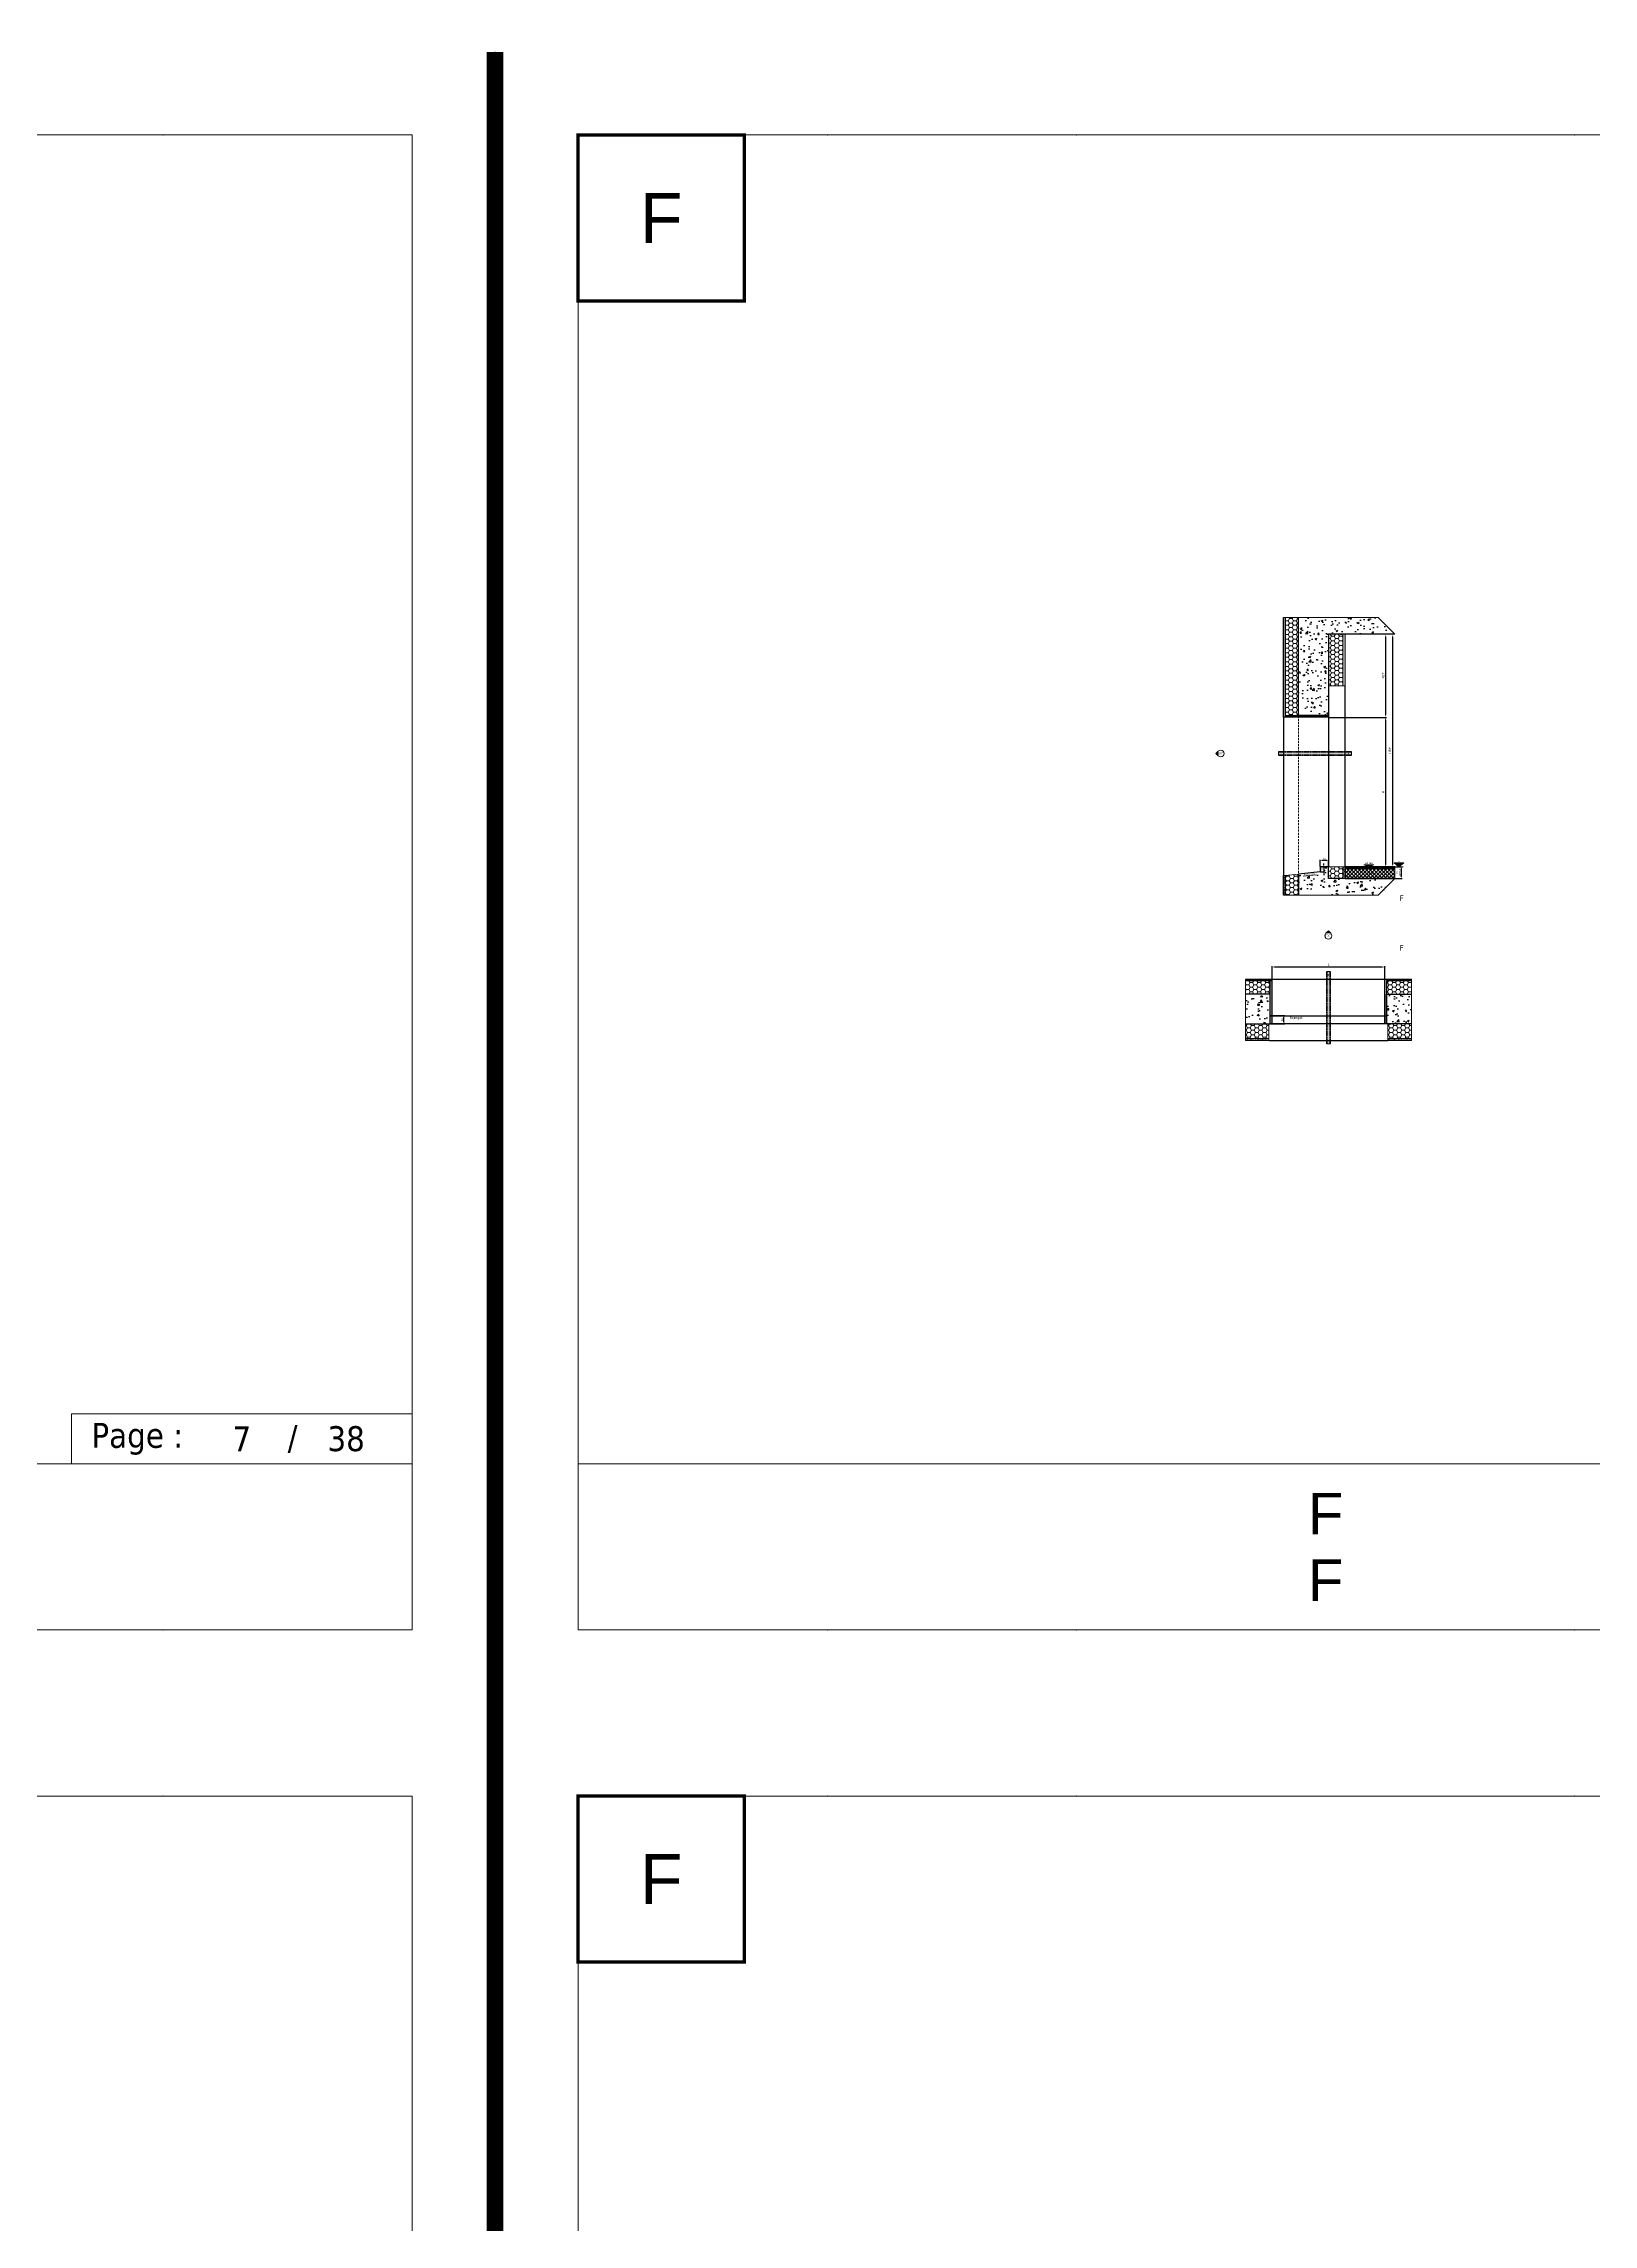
# Model space of a CAD drawing. Header units: millimetres. Extents: x -20000 to 230000, y -17405 to 25402.
# Drawn here: x 47281 to 56613, y -3079 to 10050 of the extents above; entities that cross this region are included whole.
import ezdxf
from ezdxf.enums import TextEntityAlignment as Align

# ---------------------------------------------------------------- set-up
doc = ezdxf.new("R2010")
doc.units = ezdxf.units.MM
doc.header["$PDMODE"] = 35
doc.header["$PDSIZE"] = 0.5
doc.linetypes.add('AXES', pattern=[50.8, 31.75, -6.35, 6.35, -6.35])
doc.linetypes.add('CACHE', pattern=[9.525, 6.35, -3.175])
doc.layers.get('0').update_dxf_attribs({"lineweight": 13})
doc.layers.get('Defpoints').update_dxf_attribs({"true_color": 0xc2a584})
for name, color, linetype, lineweight in [('0 - 1 (validé)', 3, 'Continuous', 13), ('1 - Axe', 1, 'AXES', 0), ('1 - BETON', 251, 'Continuous', 25), ('1 - Béton', 251, 'Continuous', 25), ('1 - Cartouche', 7, 'Continuous', 13), ('1 - Cotation', 32, 'Continuous', 13), ('1 - INTERROMPU', 253, 'CACHE', 13), ('1 - Isolant', 132, 'Continuous', 13), ('1 - Platre', 252, 'Continuous', 13), ('1 - Texte', 7, 'Continuous', 13), ('Texte', 7, 'Continuous', 13)]:
    doc.layers.add(name, color=color, linetype=linetype, lineweight=lineweight)
for name, color, linetype, lineweight, plot in [('0 - Invisible', 43, 'Continuous', 0, False), ('0 - Trame', 1, 'Continuous', 0, False), ('Intouchable', 252, 'Continuous', 13, False), ('Non visible', 163, 'Continuous', 25, False)]:
    doc.layers.add(name, color=color, linetype=linetype, lineweight=lineweight, plot=plot)
doc.layers.add('1 - Cache', color=7, linetype='Continuous', lineweight=0, true_color=0xffffff)
doc.styles.get("Standard").update_dxf_attribs({"font": 'ARIALUNI.TTF'})
doc.styles.add('Texte Poralu', font='tahomabd.ttf')
doc.dimstyles.new('100 - 1000', dxfattribs={"dimtxt": 15, "dimasz": 15, "dimexe": 5, "dimexo": 2.5, "dimgap": 8, "dimtad": 1, "dimdec": 1, "dimtxsty": 'Texte Poralu', "dimcen": 10, "dimazin": 0, "dimtfac": 1, "dimtdec": 1, "dimtmove": 0, "dimatfit": 3, "dimfxl": 1, "dimarcsym": 0})
doc.dimstyles.new('30 - 1000', dxfattribs={"dimtxt": 10, "dimasz": 10, "dimexe": 5, "dimexo": 2.5, "dimgap": 5, "dimtad": 1, "dimdec": 1, "dimtxsty": 'Texte Poralu', "dimcen": 5, "dimazin": 0, "dimtfac": 1, "dimtdec": 1, "dimtmove": 0, "dimatfit": 3, "dimfxl": 1, "dimarcsym": 0})

# ---------------------------------------------------------------- blocks, each defined once
blk = doc.blocks.new('Cadre Coupe_Elev')
at = {"const_width": 20}
blk.add_lwpolyline([(500, 9500), (1500, 9500), (1500, 8500), (500, 8500)], close=True, dxfattribs=at)
for p in [(2000, 9500), (3500, 9500), (5000, 9500), (6500, 9500), (8000, 9500), (2000, 1500), (3500, 1500), (5000, 1500), (6500, 1500), (8000, 1500), (2000, 500), (3500, 500), (5000, 500), (6500, 500), (8000, 500)]:
    blk.add_point(p)
at = {"layer": '0 - Trame'}
for points in [[(500, 500), (9500, 500), (9500, 9500), (500, 9500)], [(500, 1500), (9500, 1500), (9500, 500), (500, 500)]]:
    blk.add_lwpolyline(points, close=True, dxfattribs=at)
for p in [(0, 10000), (10000, 10000), (0, 0), (10000, 0)]:
    blk.add_point(p, dxfattribs=at)
at = {"layer": 'Defpoints'}
for p in [(5000, 5730), (5000, 3733), (5000, 1200), (5000, 1000), (5000, 800)]:
    blk.add_point(p, dxfattribs=at)
at = {"color": 7}
blk.add_attdef('REPERE_1', text='', height=300, dxfattribs=at).set_placement((1000, 9000), align=Align.MIDDLE_CENTER)
at = {"layer": '1 - Texte', "color": 7}
for tag, p in [('DEFINITION1', (5000, 1200)), ('DEFINITION2', (5000, 800))]:
    blk.add_attdef(tag, text='', height=250, dxfattribs=at).set_placement(p, align=Align.MIDDLE_CENTER)
at = {"layer": 'Non visible', "style": 'Texte Poralu'}
for p in [(5447, 4906), (5447, 4606)]:
    blk.add_attdef('REPERE_2', text='', height=35, dxfattribs=at).set_placement(p, align=Align.MIDDLE_LEFT)
blk = doc.blocks.new('Cartouche - Total de page')
at = {"layer": '1 - Cartouche', "color": 0, "insert": (0, 0), "char_height": 5, "attachment_point": 5, "style": 'Texte Poralu'}
blk.add_mtext('38', dxfattribs=at)
blk = doc.blocks.new('*U441')
at = {"layer": '1 - Isolant'}
h = blk.add_hatch(dxfattribs=at)
h.set_pattern_fill('HONEY', color=256, scale=5, style=0)
h.set_pattern_definition([(0, (110, 80), (23.8125, 13.74815), [15.875, -31.75]), (120, (110, 80), (-23.8125, 13.74815), [15.875, -31.75]), (60, (110, 80), (5e-08, 27.4963), [-31.75, 15.875])])
h.paths.add_polyline_path([(-150, 0), (0, 0), (0, 80), (-150, 80)])
at = {"layer": '0 - Invisible'}
blk.add_lwpolyline([(-150, 80), (-150, 0)], dxfattribs=at)
at = {"layer": '1 - Isolant'}
blk.add_lwpolyline([(-150, 0), (0, 0), (0, 0), (0, 0), (0, 80), (-150, 80)], dxfattribs=at)
blk = doc.blocks.new('*U436')
at = {"layer": '1 - Isolant'}
h = blk.add_hatch(dxfattribs=at)
h.set_pattern_fill('HONEY', color=256, scale=5)
h.set_pattern_definition([(0, (237.5, -1e-14), (23.8125, 13.74815), [15.875, -31.75]), (120, (237.5, -1e-14), (-23.8125, 13.74815), [15.875, -31.75]), (60, (237.5, -1e-14), (5e-08, 27.4963), [-31.75, 15.875])])
h.paths.add_polyline_path([(-150, -87), (-150, 0), (-8, 0), (-8, -87)])
at = {"layer": '1 - Platre'}
h = blk.add_hatch(dxfattribs=at)
h.set_pattern_fill('AR-SAND', color=256, scale=0.1)
h.set_pattern_definition([(37.5, (237.5, -1e-14), (-0.160003, 4.894132), [0, -3.8608, 0, -4.318, 0, -4.1275]), (7.5, (237.5, -1e-14), (4.49523, 7.16825), [0, -2.0828, 0, -3.4798, 0, -1.3335]), (327.5, (234.3756, -1e-14), (7.909924, 0.01437), [0, -1.27, 0, -4.572, 0, -5.969]), (317.5, (234.3756, -1e-14), (7.63556, 2.22929), [0, -0.635, 0, -2.9972, 0, -3.429])])
h.paths.add_polyline_path([(-150, -100), (-150, -87), (-8, -87), (-8, -100)])
at = {"layer": '0 - Invisible'}
for points in [[(-150, -87), (-150, 0)], [(-150, -100), (-150, -87)]]:
    blk.add_lwpolyline(points, dxfattribs=at)
at = {"layer": '1 - Isolant'}
blk.add_lwpolyline([(-150, 0), (-8, 0), (-8, -87), (-150, -87)], dxfattribs=at)
at = {"layer": '1 - Platre'}
blk.add_lwpolyline([(-150, -87), (-8, -87), (-8, -100), (-150, -100)], dxfattribs=at)
blk = doc.blocks.new('*U437')
at = {"layer": '1 - Isolant'}
h = blk.add_hatch(dxfattribs=at)
h.set_pattern_fill('HONEY', color=256, scale=5)
h.set_pattern_definition([(0, (47.5, -1e-14), (23.8125, 13.7482), [15.875, -31.75]), (120, (47.5, -1e-14), (-23.8125, 13.7482), [15.875, -31.75]), (60, (47.5, -1e-14), (5e-08, 27.4963), [-31.75, 15.875])])
h.paths.add_polyline_path([(150, -87), (150, 0), (7, 0), (7, -87)])
at = {"layer": '1 - Platre'}
h = blk.add_hatch(dxfattribs=at)
h.set_pattern_fill('AR-SAND', color=256, scale=0.1)
h.set_pattern_definition([(37.5, (47.5, -1e-14), (-0.16, 4.89413), [0, -3.8608, 0, -4.318, 0, -4.1275]), (7.5, (47.5, -1e-14), (4.49523, 7.16825), [0, -2.0828, 0, -3.4798, 0, -1.3335]), (327.5, (44.3757, -1e-14), (7.90992, 0.01437), [0, -1.27, 0, -4.572, 0, -5.969]), (317.5, (44.376, -1e-14), (7.63556, 2.2293), [0, -0.635, 0, -2.9972, 0, -3.429])])
h.paths.add_polyline_path([(150, -100), (150, -87), (7, -87), (7, -100)])
at = {"layer": '0 - Invisible'}
for points in [[(150, -87), (150, 0)], [(150, -100), (150, -87)]]:
    blk.add_lwpolyline(points, dxfattribs=at)
at = {"layer": '1 - Isolant'}
blk.add_lwpolyline([(150, 0), (7, 0), (7, -87), (150, -87)], dxfattribs=at)
at = {"layer": '1 - Platre'}
blk.add_lwpolyline([(150, -87), (7, -87), (7, -100), (150, -100)], dxfattribs=at)
blk = doc.blocks.new('*U442')
at = {"layer": '1 - Isolant'}
h = blk.add_hatch(dxfattribs=at)
h.set_pattern_fill('HONEY', color=256, scale=5, style=0)
h.set_pattern_definition([(0, (110, 80), (23.8125, 13.74815), [15.875, -31.75]), (120, (110, 80), (-23.8125, 13.74815), [15.875, -31.75]), (60, (110, 80), (5e-08, 27.4963), [-31.75, 15.875])])
h.paths.add_polyline_path([(-150, 0), (0, 0), (0, 80), (-150, 80)])
at = {"layer": '0 - Invisible'}
blk.add_lwpolyline([(-150, 80), (-150, 0)], dxfattribs=at)
at = {"layer": '1 - Isolant'}
blk.add_lwpolyline([(-150, 0), (0, 0), (0, 0), (0, 0), (0, 80), (-150, 80)], dxfattribs=at)
blk = doc.blocks.new('*U189')
h = blk.add_hatch(color=256)
edge = h.paths.add_edge_path()
edge.add_line((0, 29), (-15, 15))
edge.add_arc((0, 0), 20.6, 90, 135, ccw=False)
edge.add_arc((0, 0), 20.6, 45, 90, ccw=False)
edge.add_line((15, 15), (0, 29))
for p, q in [((0, 29), (-15, 15)), ((15, 15), (0, 29))]:
    blk.add_line(p, q)
blk.add_circle((0, 0), 20.6)
at = {"insert": (0, 0), "char_height": 12.5, "attachment_point": 5}
blk.add_mtext('EXT', dxfattribs=at)
blk = doc.blocks.new('*D1433')
at = {"layer": '1 - Cotation', "color": 0, "lineweight": -2, "transparency": 16777216}
for p, q in [((54678, 4420), (54678, 4496)), ((54693, 4491), (55342, 4491)), ((55357, 4420), (55357, 4496))]:
    blk.add_line(p, q, dxfattribs=at)
at = {"layer": '1 - Cotation', "color": 0, "transparency": 16777216}
for points in [[(54693, 4493), (54693, 4488), (54678, 4491)], [(55342, 4493), (55342, 4488), (55357, 4491)]]:
    blk.add_solid(points, dxfattribs=at)
at = {"layer": 'Defpoints', "color": 0, "transparency": 16777216}
for p in [(55357, 4491), (54678, 4418), (55357, 4418)]:
    blk.add_point(p, dxfattribs=at)
at = {"layer": '1 - Cotation', "color": 0, "transparency": 16777216, "insert": (55018, 4506), "char_height": 15, "attachment_point": 5, "style": 'Texte Poralu'}
blk.add_mtext('L', dxfattribs=at)
blk = doc.blocks.new('*U435')
at = {"layer": '1 - BETON'}
h = blk.add_hatch(dxfattribs=at)
h.set_pattern_fill('CONCRETE', color=256, scale=15, style=0, pattern_type=2)
h.set_pattern_definition([(50, (-50, -20), (107.59, -9.413), [11.25, -123.75]), (355, (-50, -20), (-20.813, 112.83), [9, -99]), (100.45, (-41.03, -20.78), (86.776, 103.416), [9.56, -105.17]), (46.184, (-50, 10), (160.086, -24.83), [16.875, -185.625]), (96.636, (-36.66, 7.93), (140.2, 146.12), [14.34, -157.76]), (351.184, (-50, 10), (140.2, 146.12), [13.5, -148.5]), (21, (-35, 2.5), (89.536, -60.393), [11.25, -123.75]), (326, (-35, 2.5), (36.497, 108.773), [9, -99]), (71.45, (-27.54, -2.53), (126.033, 48.38), [9.56, -105.17]), (37.5, (-50, -20), (1.824, 49.934), [0, -97.8, 0, -100.5, 0, -99.375]), (7.5, (-50, -20), (39.46, 59.162), [0, -57.3, 0, -95.55, 0, -37.875]), (327.5, (-83.45, -20), (80.0734, -3.383), [0, -37.5, 0, -117, 0, -155.25]), (317.5, (-98.45, -20), (87.478, 15.016), [0, -48.75, 0, -77.7, 0, -110.25])])
h.paths.add_polyline_path([(150, 180), (150, 0), (0, 0), (0, 180)])
at = {"layer": '0 - Invisible'}
blk.add_lwpolyline([(150, 180), (150, 0)], dxfattribs=at)
at = {"layer": '1 - BETON'}
blk.add_lwpolyline([(150, 0), (0, 0), (0, 180), (150, 180)], dxfattribs=at)
blk = doc.blocks.new('*U434')
at = {"layer": '1 - BETON'}
h = blk.add_hatch(dxfattribs=at)
h.set_pattern_fill('CONCRETE', color=256, scale=15, style=0, pattern_type=2)
h.set_pattern_definition([(50, (-50, -20), (107.59, -9.413), [11.25, -123.75]), (355, (-50, -20), (-20.813, 112.83), [9, -99]), (100.45, (-41.03, -20.78), (86.776, 103.416), [9.56, -105.17]), (46.184, (-50, 10), (160.086, -24.83), [16.875, -185.625]), (96.636, (-36.66, 7.93), (140.2, 146.12), [14.34, -157.76]), (351.184, (-50, 10), (140.2, 146.12), [13.5, -148.5]), (21, (-35, 2.5), (89.536, -60.393), [11.25, -123.75]), (326, (-35, 2.5), (36.497, 108.773), [9, -99]), (71.45, (-27.54, -2.53), (126.033, 48.38), [9.56, -105.17]), (37.5, (-50, -20), (1.824, 49.934), [0, -97.8, 0, -100.5, 0, -99.375]), (7.5, (-50, -20), (39.46, 59.162), [0, -57.3, 0, -95.55, 0, -37.875]), (327.5, (-83.45, -20), (80.0734, -3.383), [0, -37.5, 0, -117, 0, -155.25]), (317.5, (-98.45, -20), (87.478, 15.016), [0, -48.75, 0, -77.7, 0, -110.25])])
h.paths.add_polyline_path([(150, 180), (150, 0), (0, 0), (0, 180)])
at = {"layer": '0 - Invisible'}
blk.add_lwpolyline([(150, 180), (150, 0)], dxfattribs=at)
at = {"layer": '1 - BETON'}
blk.add_lwpolyline([(150, 0), (0, 0), (0, 180), (150, 180)], dxfattribs=at)
blk = doc.blocks.new('*D1434')
at = {"layer": '1 - Cotation', "color": 0, "lineweight": -2, "transparency": 16777216}
for p, q in [((54670, 4198), (54755, 4198)), ((54670, 4148), (54755, 4148)), ((54750, 4158), (54750, 4188))]:
    blk.add_line(p, q, dxfattribs=at)
at = {"layer": '1 - Cotation', "color": 0, "transparency": 16777216}
for points in [[(54748, 4188), (54752, 4188), (54750, 4198)], [(54748, 4158), (54752, 4158), (54750, 4148)]]:
    blk.add_solid(points, dxfattribs=at)
at = {"layer": 'Defpoints', "color": 0, "transparency": 16777216}
for p in [(54667, 4198), (54667, 4148), (54750, 4198)]:
    blk.add_point(p, dxfattribs=at)
at = {"layer": '1 - Cotation', "color": 0, "transparency": 16777216, "insert": (54740, 4173), "char_height": 10, "attachment_point": 5, "rotation": 90, "style": 'Texte Poralu'}
blk.add_mtext('50', dxfattribs=at)
blk = doc.blocks.new('*U498')
at = {"layer": '1 - BETON'}
h = blk.add_hatch(dxfattribs=at)
h.set_pattern_fill('AR-SAND', color=256, scale=0.1)
h.set_pattern_definition([(37.5, (50, -60), (-0.160003, 4.89413), [0, -3.8608, 0, -4.318, 0, -4.1275]), (7.5, (50, -60), (4.49523, 7.16825), [0, -2.0828, 0, -3.4798, 0, -1.3335]), (327.5, (46.8757, -60), (7.909924, 0.01437), [0, -1.27, 0, -4.572, 0, -5.969]), (317.5, (46.876, -60), (7.63556, 2.2293), [0, -0.635, 0, -2.9972, 0, -3.429])])
h.paths.add_polyline_path([(-150, 10), (-150, 0), (0, 0), (0, -260), (10, -260), (10, 10)])
at = {"layer": '0 - Invisible'}
blk.add_lwpolyline([(-150, 10), (-150, 0)], dxfattribs=at)
at = {"layer": '1 - BETON'}
blk.add_lwpolyline([(-150, 0), (0, 0), (0, -260), (10, -260), (10, 10), (-150, 10)], dxfattribs=at)
blk = doc.blocks.new('*U679')
at = {"layer": '1 - BETON'}
h = blk.add_hatch(dxfattribs=at)
h.set_pattern_fill('AR-SAND', color=256, scale=0.1)
h.set_pattern_definition([(37.5, (0, -60), (-0.16, 4.89413), [0, -3.8608, 0, -4.318, 0, -4.1275]), (7.5, (0, -60), (4.49523, 7.16825), [0, -2.0828, 0, -3.4798, 0, -1.3335]), (327.5, (-3.124, -60), (7.90992, 0.01437), [0, -1.27, 0, -4.572, 0, -5.969]), (317.5, (-3.124, -60), (7.63556, 2.2293), [0, -0.635, 0, -2.9972, 0, -3.429])])
h.paths.add_polyline_path([(10, -260), (10, 0), (0, 0), (0, -260)])
at = {"layer": '0 - Invisible'}
blk.add_line((0, -260), (10, -260), dxfattribs=at)
at = {"layer": '1 - BETON'}
blk.add_lwpolyline([(10, -260), (10, 0), (0, 0), (0, -260)], dxfattribs=at)
blk = doc.blocks.new('*U680')
at = {"layer": '1 - BETON'}
h = blk.add_hatch(dxfattribs=at)
h.set_pattern_fill('AR-SAND', color=256, scale=0.1)
h.set_pattern_definition([(37.5, (0, 40), (-0.16, 4.89413), [0, -3.8608, 0, -4.318, 0, -4.1275]), (7.5, (0, 40), (4.49523, 7.16825), [0, -2.0828, 0, -3.4798, 0, -1.3335]), (327.5, (-3.124, 40), (7.90992, 0.01437), [0, -1.27, 0, -4.572, 0, -5.969]), (317.5, (-3.124, 40), (7.63556, 2.2293), [0, -0.635, 0, -2.9972, 0, -3.429])])
h.paths.add_polyline_path([(10, -160), (10, 0), (0, 0), (0, -160)])
at = {"layer": '0 - Invisible'}
blk.add_line((0, -160), (10, -160), dxfattribs=at)
at = {"layer": '1 - BETON'}
blk.add_lwpolyline([(10, -160), (10, 0), (0, 0), (0, -160)], dxfattribs=at)
blk = doc.blocks.new('*U1386')
at = {"layer": '1 - Cache'}
blk.add_hatch(color=256, dxfattribs=at).paths.add_polyline_path([(-10, 20), (-10, -415), (10, -415), (10, 20)])
at = {"layer": '0 - Invisible'}
blk.add_lwpolyline([(-10, 20), (-10, -415), (10, -415), (10, 20)], close=True, dxfattribs=at)
for p in [(0, 0), (0, -395)]:
    blk.add_point(p, dxfattribs=at)
at = {"layer": '1 - Axe', "lineweight": 50}
for p, q in [((-10, 20), (-10, -415)), ((10, 20), (10, -415))]:
    blk.add_line(p, q, dxfattribs=at)
blk = doc.blocks.new('*U791')
at = {"layer": '1 - Isolant'}
h = blk.add_hatch(dxfattribs=at)
h.set_pattern_fill('HONEY', color=256, scale=5)
h.set_pattern_definition([(0, (-58597.141, -19597.493), (23.8125, 13.7481532), [15.875, -31.75]), (120, (-58597.141, -19597.493), (-23.8125, 13.7481533), [15.875, -31.75]), (60, (-58597.141, -19597.493), (5e-08, 27.4963065), [-31.75, 15.875])])
h.paths.add_polyline_path([(0, -500), (87, -500), (87, -190), (0, -190)])
at = {"layer": '1 - Platre'}
h = blk.add_hatch(dxfattribs=at)
h.set_pattern_fill('AR-SAND', color=256, scale=0.1)
h.set_pattern_definition([(37.5, (-58597.141, -19597.4927), (-0.16000313, 4.89413237), [0, -3.8608, 0, -4.318, 0, -4.1275]), (7.5, (-58597.141, -19597.4927), (4.4952328, 7.168251), [0, -2.0828, 0, -3.4798, 0, -1.3335]), (327.5, (-58600.265, -19597.4927), (7.9099237, 0.01437185), [0, -1.27, 0, -4.572, 0, -5.969]), (317.5, (-58600.265, -19597.4927), (7.6355645, 2.2292932), [0, -0.635, 0, -2.9972, 0, -3.429])])
h.paths.add_polyline_path([(100, -500), (100, -190), (87, -190), (87, -500)])
at = {"layer": '0 - Invisible'}
for points in [[(0, -500), (87, -500)], [(87, -500), (100, -500)]]:
    blk.add_lwpolyline(points, dxfattribs=at)
at = {"layer": '1 - Isolant'}
blk.add_lwpolyline([(87, -500), (87, -190), (0, -190), (0, -500)], dxfattribs=at)
at = {"layer": '1 - Platre'}
blk.add_lwpolyline([(100, -500), (100, -190), (87, -190), (87, -500)], dxfattribs=at)
blk = doc.blocks.new('*U789')
at = {"layer": '1 - Isolant'}
h = blk.add_hatch(dxfattribs=at)
h.set_pattern_fill('HONEY', color=256, scale=5, style=0)
h.set_pattern_definition([(0, (-80, 430), (23.8125, 13.74815), [15.875, -31.75]), (120, (-80, 430), (-23.8125, 13.74815), [15.875, -31.75]), (60, (-80, 430), (5e-08, 27.4963), [-31.75, 15.875])])
h.paths.add_polyline_path([(-80, 590), (0, 590), (0, 0), (-80, 0)])
at = {"layer": '0 - Invisible'}
blk.add_lwpolyline([(-80, 590), (0, 590)], dxfattribs=at)
at = {"layer": '1 - Isolant'}
blk.add_lwpolyline([(0, 590), (0, 0), (0, 0), (0, 0), (-80, 0), (-80, 590)], dxfattribs=at)
blk = doc.blocks.new('*D1425')
at = {"layer": '1 - Cotation', "color": 0, "lineweight": -2, "transparency": 16777216}
for p, q in [((55020, 5994), (55367, 5994)), ((55362, 5979), (55362, 5109)), ((55415, 5094), (55357, 5094))]:
    blk.add_line(p, q, dxfattribs=at)
at = {"layer": '1 - Cotation', "color": 0, "transparency": 16777216}
for points in [[(55360, 5979), (55365, 5979), (55362, 5994)], [(55360, 5109), (55365, 5109), (55362, 5094)]]:
    blk.add_solid(points, dxfattribs=at)
at = {"layer": 'Defpoints', "color": 0, "transparency": 16777216}
for p in [(55018, 5994), (55362, 5094), (55417, 5094)]:
    blk.add_point(p, dxfattribs=at)
at = {"layer": '1 - Cotation', "color": 0, "transparency": 16777216, "insert": (55347, 5544), "char_height": 15, "attachment_point": 5, "rotation": 90, "style": 'Texte Poralu'}
blk.add_mtext('H', dxfattribs=at)
blk = doc.blocks.new('*D1426')
at = {"layer": '1 - Cotation', "color": 0, "lineweight": -2, "transparency": 16777216}
for p, q in [((55415, 6494), (55398, 6494)), ((55403, 6479), (55403, 5109)), ((55415, 5094), (55398, 5094))]:
    blk.add_line(p, q, dxfattribs=at)
at = {"layer": '1 - Cotation', "color": 0, "transparency": 16777216}
for points in [[(55401, 6479), (55406, 6479), (55403, 6494)], [(55401, 5109), (55406, 5109), (55403, 5094)]]:
    blk.add_solid(points, dxfattribs=at)
at = {"layer": 'Defpoints', "color": 0, "transparency": 16777216}
for p in [(55418, 6494), (55403, 5094), (55418, 5094)]:
    blk.add_point(p, dxfattribs=at)
at = {"layer": '1 - Cotation', "color": 0, "transparency": 16777216, "insert": (55387, 5794), "char_height": 15, "attachment_point": 5, "rotation": 90, "style": 'Texte Poralu'}
blk.add_mtext('HSP', dxfattribs=at)
blk = doc.blocks.new('*U784')
at = {"layer": '1 - BETON'}
h = blk.add_hatch(dxfattribs=at)
h.set_pattern_fill('CONCRETE', color=256, scale=15, style=0, pattern_type=2)
h.set_pattern_definition([(50, (120, 190), (107.589, -9.413), [11.25, -123.75]), (355, (120, 190), (-20.813, 112.83), [9, -99]), (100.451, (128.97, 189.22), (86.776, 103.416), [9.561, -105.171]), (46.184, (120, 220), (160.086, -24.828), [16.875, -185.625]), (96.636, (133.34, 217.93), (140.2, 146.12), [14.34, -157.757]), (351.184, (120, 220), (140.2, 146.12), [13.5, -148.5]), (21, (135, 212.5), (89.536, -60.393), [11.25, -123.75]), (326, (135, 212.5), (36.497, 108.773), [9, -99]), (71.451, (142.46, 207.47), (126.033, 48.38), [9.561, -105.171]), (37.5, (120, 190), (1.824, 49.934), [0, -97.8, 0, -100.5, 0, -99.375]), (7.5, (120, 190), (39.4604, 59.162), [0, -57.3, 0, -95.55, 0, -37.875]), (327.5, (86.55, 190), (80.0734, -3.3832), [0, -37.5, 0, -117, 0, -155.25]), (317.5, (71.55, 190), (87.478, 15.016), [0, -48.75, 0, -77.7, 0, -110.25])])
h.paths.add_polyline_path([(400, 490), (300, 590), (-180, 590), (-180, 0), (0, 0), (0, 490)])
at = {"layer": '0 - Invisible'}
blk.add_lwpolyline([(400, 490), (300, 590), (-180, 590)], dxfattribs=at)
at = {"layer": '1 - BETON'}
blk.add_lwpolyline([(400, 490), (0, 490), (0, 0), (-180, 0), (-180, 590)], dxfattribs=at)
blk = doc.blocks.new('*U198')
h = blk.add_hatch(color=256)
edge = h.paths.add_edge_path()
edge.add_line((-29, 0), (-15, -15))
edge.add_arc((0, 0), 20.6, 180, 225, ccw=False)
edge.add_arc((0, 0), 20.6, 135, 180, ccw=False)
edge.add_line((-15, 15), (-29, 0))
for p, q in [((-15, 15), (-29, 0)), ((-29, 0), (-15, -15))]:
    blk.add_line(p, q)
blk.add_circle((0, 0), 20.6)
at = {"insert": (0, 0), "char_height": 12.5, "attachment_point": 5}
blk.add_mtext('EXT', dxfattribs=at)
blk = doc.blocks.new('*D1427')
at = {"layer": '1 - Cotation', "color": 0, "lineweight": -2, "transparency": 16777216}
for p, q in [((55415, 6494), (55357, 6494)), ((55362, 6479), (55362, 6009)), ((55020, 5994), (55367, 5994))]:
    blk.add_line(p, q, dxfattribs=at)
at = {"layer": '1 - Cotation', "color": 0, "transparency": 16777216}
for points in [[(55360, 6479), (55365, 6479), (55362, 6494)], [(55360, 6009), (55365, 6009), (55362, 5994)]]:
    blk.add_solid(points, dxfattribs=at)
at = {"layer": 'Defpoints', "color": 0, "transparency": 16777216}
for p in [(55418, 6494), (55018, 5994), (55362, 5994)]:
    blk.add_point(p, dxfattribs=at)
at = {"layer": '1 - Cotation', "color": 0, "transparency": 16777216, "insert": (55347, 6244), "char_height": 15, "attachment_point": 5, "rotation": 90, "style": 'Texte Poralu'}
blk.add_mtext('RET', dxfattribs=at)
blk = doc.blocks.new('*U790')
at = {"layer": '1 - BETON'}
h = blk.add_hatch(dxfattribs=at)
h.set_pattern_fill('AR-SAND', color=256, scale=0.1)
h.set_pattern_definition([(37.5, (-390, -60), (-0.160003, 4.894132), [0, -3.8608, 0, -4.318, 0, -4.1275]), (7.5, (-390, -60), (4.49523, 7.16825), [0, -2.0828, 0, -3.4798, 0, -1.3335]), (327.5, (-393.124, -60), (7.909924, 0.01437), [0, -1.27, 0, -4.572, 0, -5.969]), (317.5, (-393.124, -60), (7.63556, 2.22929), [0, -0.635, 0, -2.9972, 0, -3.429])])
h.paths.add_polyline_path([(-590, 10), (-590, 0), (0, 0), (0, -260), (10, -260), (10, 10)])
at = {"layer": '0 - Invisible'}
blk.add_lwpolyline([(-590, 10), (-590, 0)], dxfattribs=at)
at = {"layer": '1 - BETON'}
blk.add_lwpolyline([(-590, 0), (0, 0), (0, -260), (10, -260), (10, 10), (-590, 10)], dxfattribs=at)
blk = doc.blocks.new('*U533')
at = {"layer": '1 - Béton'}
h = blk.add_hatch(dxfattribs=at)
h.set_pattern_fill('ANSI31', color=256, scale=0.5, angle=135)
h.set_pattern_definition([(180, (200, -2e-12), (-3e-16, -1.5875), [])])
h.paths.add_polyline_path([(0, 60), (300, 60), (300, 70), (0, 70)])
h = blk.add_hatch(dxfattribs=at)
h.set_pattern_fill('ANSI37', color=256, scale=5)
h.set_pattern_definition([(45, (200, -2e-12), (-11.2253, 11.2253), []), (135, (200, -2e-12), (-11.2253, -11.2253), [])])
h.paths.add_polyline_path([(0, 0), (300, 0), (300, 60), (0, 60)])
h.paths.add_polyline_path([(126, 21), (174, 21), (174, 42), (126, 42)], flags=24)
at = {"layer": '0 - Invisible'}
for points in [[(0, 60), (300, 60), (300, 70), (0, 70), (0, 60)], [(0, 0), (300, 0), (300, 60), (0, 60), (0, 0)]]:
    blk.add_lwpolyline(points, dxfattribs=at)
at = {"layer": '1 - Béton'}
for points in [[(300, 70), (0, 70), (0, 60), (300, 60)], [(300, 60), (0, 60), (0, 0), (300, 0)]]:
    blk.add_lwpolyline(points, dxfattribs=at)
at = {"layer": 'Texte', "insert": (150, 30), "char_height": 10, "attachment_point": 5, "style": 'Texte Poralu'}
blk.add_mtext_dynamic_manual_height_columns('Chape', width=29.38, gutter_width=50, heights=[0], dxfattribs=at)
blk = doc.blocks.new('*U543')
at = {"layer": '1 - Isolant'}
h = blk.add_hatch(dxfattribs=at)
h.set_pattern_fill('HONEY', color=256, scale=5)
h.set_pattern_definition([(0, (-58597.141, -19307.493), (23.8125, 13.7481532), [15.875, -31.75]), (120, (-58597.141, -19307.493), (-23.8125, 13.7481533), [15.875, -31.75]), (60, (-58597.141, -19307.493), (5e-08, 27.4963065), [-31.75, 15.875])])
h.paths.add_polyline_path([(0, -70), (87, -70), (87, 0), (0, 0)])
at = {"layer": '1 - Platre'}
h = blk.add_hatch(dxfattribs=at)
h.set_pattern_fill('AR-SAND', color=256, scale=0.1)
h.set_pattern_definition([(37.5, (-58597.141, -19307.4927), (-0.16000313, 4.89413237), [0, -3.8608, 0, -4.318, 0, -4.1275]), (7.5, (-58597.141, -19307.4927), (4.4952328, 7.168251), [0, -2.0828, 0, -3.4798, 0, -1.3335]), (327.5, (-58600.265, -19307.4927), (7.9099237, 0.01437185), [0, -1.27, 0, -4.572, 0, -5.969]), (317.5, (-58600.265, -19307.4927), (7.6355645, 2.2292932), [0, -0.635, 0, -2.9972, 0, -3.429])])
h.paths.add_polyline_path([(100, -70), (100, 0), (87, 0), (87, -70)])
at = {"layer": '0 - Invisible'}
for points in [[(0, -70), (87, -70)], [(87, -70), (100, -70)]]:
    blk.add_lwpolyline(points, dxfattribs=at)
at = {"layer": '1 - Isolant'}
blk.add_lwpolyline([(87, -70), (87, 0), (0, 0), (0, -70)], dxfattribs=at)
at = {"layer": '1 - Platre'}
blk.add_lwpolyline([(100, -70), (100, 0), (87, 0), (87, -70)], dxfattribs=at)
blk = doc.blocks.new('*U199')
blk.add_hatch(color=256).paths.add_polyline_path([(25, 0), (55, 25), (-5, 25)])
blk.add_line((0, 0), (50, 0))
blk.add_lwpolyline([(25, 0), (55, 25), (-5, 25), (25, 0)])
at = {"style": 'Texte Poralu'}
blk.add_attdef('HAUTEUR', text='', height=10, dxfattribs=at).set_placement((25, 35), align=Align.MIDDLE_CENTER)
blk = doc.blocks.new('*U200')
blk.add_hatch(color=256).paths.add_polyline_path([(0, 0), (30, 12.5), (-30, 12.5)])
blk.add_lwpolyline([(0, 0), (30, 12.5), (-30, 12.5), (0, 0)])
at = {"layer": 'Texte', "insert": (0, 17.5), "char_height": 10, "attachment_point": 8, "style": 'Texte Poralu'}
blk.add_mtext('Sol Fini', dxfattribs=at)
blk = doc.blocks.new('*D1428')
at = {"color": 0, "lineweight": -2, "transparency": 16777216}
for p, q in [((55420, 5094), (55462, 5094)), ((55420, 5024), (55462, 5024)), ((55457, 5034), (55457, 5084))]:
    blk.add_line(p, q, dxfattribs=at)
at = {"color": 0, "transparency": 16777216}
for points in [[(55455, 5084), (55458, 5084), (55457, 5094)], [(55455, 5034), (55458, 5034), (55457, 5024)]]:
    blk.add_solid(points, dxfattribs=at)
at = {"layer": 'Defpoints', "color": 0, "transparency": 16777216}
for p in [(55417, 5024), (55417, 5094), (55457, 5094)]:
    blk.add_point(p, dxfattribs=at)
at = {"color": 0, "transparency": 16777216, "insert": (55439, 5059), "char_height": 10, "attachment_point": 5, "rotation": 90, "style": 'Texte Poralu'}
blk.add_mtext('70 \\P{\\H0.6x;(Réserve Sol)}', dxfattribs=at)
blk = doc.blocks.new('*U542')
at = {"layer": '1 - Isolant'}
h = blk.add_hatch(dxfattribs=at)
h.set_pattern_fill('HONEY', color=256, scale=5, style=0)
h.set_pattern_definition([(0, (20, 75), (23.8125, 13.74815), [15.875, -31.75]), (120, (20, 75), (-23.8125, 13.74815), [15.875, -31.75]), (60, (20, 75), (5e-08, 27.4963), [-31.75, 15.875])])
h.paths.add_polyline_path([(0, -127), (0, 0), (-80, -8), (-80, -127)])
at = {"layer": '0 - Invisible'}
blk.add_lwpolyline([(-80, -127), (0, -127)], dxfattribs=at)
at = {"layer": '1 - Isolant'}
blk.add_lwpolyline([(0, -127), (0, 0), (-80, -8), (-80, -127)], dxfattribs=at)
blk = doc.blocks.new('*D1441')
at = {"layer": '1 - Cotation', "color": 0, "lineweight": -2, "transparency": 16777216}
for p, q in [((54968, 5096), (54968, 5137)), ((55008, 5132), (54978, 5132)), ((55018, 5096), (55018, 5137))]:
    blk.add_line(p, q, dxfattribs=at)
at = {"layer": '1 - Cotation', "color": 0, "transparency": 16777216}
for points in [[(54978, 5134), (54978, 5131), (54968, 5132)], [(55008, 5134), (55008, 5131), (55018, 5132)]]:
    blk.add_solid(points, dxfattribs=at)
at = {"layer": 'Defpoints', "color": 0, "transparency": 16777216}
for p in [(54968, 5132), (54968, 5094), (55018, 5094)]:
    blk.add_point(p, dxfattribs=at)
at = {"layer": '1 - Cotation', "color": 0, "transparency": 16777216, "insert": (54993, 5142), "char_height": 10, "attachment_point": 5, "style": 'Texte Poralu'}
blk.add_mtext('50', dxfattribs=at)
blk = doc.blocks.new('*D1442')
at = {"layer": '1 - Cotation', "color": 0, "lineweight": -2, "transparency": 16777216}
for p, q in [((54970, 5094), (54994, 5094)), ((54970, 5064), (54994, 5064)), ((54989, 5104), (54989, 5114)), ((54989, 5094), (54989, 5064)), ((54989, 5054), (54989, 5044))]:
    blk.add_line(p, q, dxfattribs=at)
at = {"layer": '1 - Cotation', "color": 0, "transparency": 16777216}
for points in [[(54987, 5104), (54990, 5104), (54989, 5094)], [(54987, 5054), (54990, 5054), (54989, 5064)]]:
    blk.add_solid(points, dxfattribs=at)
at = {"layer": 'Defpoints', "color": 0, "transparency": 16777216}
for p in [(54968, 5094), (54968, 5064), (54989, 5064)]:
    blk.add_point(p, dxfattribs=at)
at = {"layer": '1 - Cotation', "color": 0, "transparency": 16777216, "insert": (54978, 5079), "char_height": 10, "attachment_point": 5, "rotation": 90, "style": 'Texte Poralu'}
blk.add_mtext('30', dxfattribs=at)
blk = doc.blocks.new('*U843')
at = {"layer": '1 - BETON'}
h = blk.add_hatch(dxfattribs=at)
h.set_pattern_fill('AR-SAND', color=256, scale=0.1)
h.set_pattern_definition([(37.5, (2e-13, 80), (-0.16, 4.89413), [0, -3.8608, 0, -4.318, 0, -4.1275]), (7.5, (2e-13, 80), (4.49523, 7.16825), [0, -2.0828, 0, -3.4798, 0, -1.3335]), (327.5, (-3.124, 80), (7.90992, 0.01437), [0, -1.27, 0, -4.572, 0, -5.969]), (317.5, (-3.124, 80), (7.63556, 2.2293), [0, -0.635, 0, -2.9972, 0, -3.429])])
h.paths.add_polyline_path([(10, -119), (10, -1), (0, 0), (0, -119)])
at = {"layer": '0 - Invisible'}
blk.add_line((0, -119), (10, -119), dxfattribs=at)
at = {"layer": '1 - BETON'}
blk.add_lwpolyline([(10, -119), (10, -1), (0, 0), (0, -119)], dxfattribs=at)
blk = doc.blocks.new('*U439')
at = {"layer": '1 - Cache'}
blk.add_hatch(color=256, dxfattribs=at).paths.add_polyline_path([(-20, -10), (420, -10), (420, 10), (-20, 10)])
at = {"layer": '0 - Invisible'}
blk.add_lwpolyline([(-20, -10), (420, -10), (420, 10), (-20, 10)], close=True, dxfattribs=at)
for p in [(0, 0), (400, 0)]:
    blk.add_point(p, dxfattribs=at)
at = {"layer": '1 - Axe', "lineweight": 50}
for p, q in [((-20, 10), (420, 10)), ((-20, -10), (420, -10))]:
    blk.add_line(p, q, dxfattribs=at)
blk = doc.blocks.new('*U1521')
at = {"layer": '0 - Invisible'}
for p in [(0, 0), (2, -18)]:
    blk.add_point(p, dxfattribs=at)
at = {"layer": 'Texte', "insert": (1, -13), "char_height": 10, "attachment_point": 8, "rotation": 5.7106, "style": 'Texte Poralu'}
blk.add_mtext('Pente 10%', dxfattribs=at)
at = {"layer": 'Texte'}
blk.add_leader([(-38, -19), (41, -11)], dimstyle='30 - 1000', override={"dimgap": 2, "dimtad": 0}, dxfattribs=at)
blk = doc.blocks.new('*U541')
at = {"layer": '1 - BETON'}
h = blk.add_hatch(dxfattribs=at)
h.set_pattern_fill('CONCRETE', color=256, scale=15, style=0, pattern_type=2)
h.set_pattern_definition([(50, (110, 233), (107.589, -9.413), [11.25, -123.75]), (355, (110, 233), (-20.813, 112.83), [9, -99]), (100.451, (118.97, 232.22), (86.776, 103.416), [9.561, -105.171]), (46.184, (110, 263), (160.086, -24.828), [16.875, -185.625]), (96.636, (123.34, 260.93), (140.2, 146.118), [14.34, -157.757]), (351.184, (110, 263), (140.2, 146.12), [13.5, -148.5]), (21, (125, 255.5), (89.536, -60.393), [11.25, -123.75]), (326, (125, 255.5), (36.497, 108.773), [9, -99]), (71.451, (132.46, 250.47), (126.033, 48.38), [9.561, -105.171]), (37.5, (110, 233), (1.824, 49.934), [0, -97.8, 0, -100.5, 0, -99.375]), (7.5, (110, 233), (39.4604, 59.162), [0, -57.3, 0, -95.55, 0, -37.875]), (327.5, (76.55, 233), (80.0734, -3.3832), [0, -37.5, 0, -117, 0, -155.25]), (317.5, (61.55, 233), (87.478, 15.016), [0, -48.75, 0, -77.7, 0, -110.25])])
h.paths.add_polyline_path([(-143, -56), (-153, -56), (-143, -53)], flags=8)
edge = h.paths.add_edge_path(flags=0)
edge.add_line((-143, -55), (-74, -48))
h.paths.add_polyline_path([(-155, -59), (-72, -50), (-74, -29), (-157, -37)], flags=24)
h.paths.add_polyline_path([(400, -70), (300, -170), (-180, -170), (-180, -43), (-50, -30), (-50, 0), (0, 0), (0, -70)])
at = {"layer": '0 - Invisible'}
blk.add_lwpolyline([(400, -70), (300, -170), (-180, -170)], dxfattribs=at)
at = {"layer": '1 - BETON'}
blk.add_lwpolyline([(400, -70), (0, -70), (0, 0), (-50, 0), (-50, -30), (-180, -43), (-180, -170)], dxfattribs=at)
blk.add_blockref('*U1521', (-115, -36))

msp = doc.modelspace()

# ---------------------------------------------------------------- linework, layer by layer
at = {"const_width": 100}
msp.add_lwpolyline([(50000, -10000), (50000, 10000)], dxfattribs=at)
at = {"layer": '1 - BETON', "ltscale": 2}
for p, q in [((55117.5, 5093.73), (55117.5, 6184.33)), ((54677.5, 4417.93), (55357.5, 4417.93))]:
    msp.add_line(p, q, dxfattribs=at)
at = {"layer": '1 - BETON'}
for p, q in [((54747.5, 5994.33), (54747.5, 5041.73)), ((54660, 4047.93), (55375, 4047.93))]:
    msp.add_line(p, q, dxfattribs=at)
at = {"layer": '1 - BETON', "ltscale": 2}
msp.add_lwpolyline([(55017.5, 6004.33), (55017.5, 5093.73), (54995.88, 5093.73)], dxfattribs=at)
at = {"layer": '1 - BETON'}
msp.add_lwpolyline([(54667.5, 4167.93), (54667.5, 4167.93), (54667.5, 4197.93), (55367.5, 4197.93), (55367.5, 4167.93), (55367.5, 4167.93), (55367.5, 4147.93), (54667.5, 4147.93)], close=True, dxfattribs=at)
at = {"layer": '1 - INTERROMPU', "ltscale": 2}
msp.add_line((54837.5, 6004.33), (54837.5, 5050.73), dxfattribs=at)
at = {"layer": 'Intouchable'}
msp.add_lwpolyline([(47450, 1500), (49500, 1500), (49500, 1800), (47450, 1800)], close=True, dxfattribs=at)
msp.add_point((48475, 1650), dxfattribs=at)

# ---------------------------------------------------------------- block references
at = {"xscale": -1}
for name, p, rotation in [('*U790', (54757.5, 6004.33), 90.0000000000005), ('*U791', (55017.5, 5994.33), 180), ('*U680', (54677.5, 4407.93), 270.0000544799311), ('*U679', (54667.5, 4147.93), 180.0000544799311), ('*U498', (55367.5, 4407.93), 8.128960704567589e-07), ('*U442', (55367.5, 4327.93), 359.9999598587287)]:
    msp.add_blockref(name, p, dxfattribs=dict(at, rotation=rotation))
for name, p in [('*U789', (54837.5, 6004.33)), ('*U784', (55017.5, 6004.33)), ('*U198', (54369.17, 5776.29)), ('*U439', (54737.5, 5776.28)), ('*U542', (54837.5, 5050.73)), ('*U541', (55017.5, 5093.73)), ('*U543', (55017.5, 5093.73)), ('*U533', (55117.5, 5023.73)), ('*U189', (55017.5, 4679.33)), ('*U1386', (55017.5, 4442.93)), ('*U435', (55367.5, 4147.93)), ('*U436', (54667.5, 4147.93)), ('*U437', (55367.5, 4147.93))]:
    msp.add_blockref(name, p)
for name, p in [('*U843', (54757.5, 5042.73)), ('*U434', (54667.5, 4147.93))]:
    msp.add_blockref(name, p, dxfattribs=at)
at = {"rotation": 4.014127135292442e-05}
msp.add_blockref('*U441', (54667.5, 4327.93), dxfattribs=at)
at = {"layer": '0 - 1 (validé)'}
for p in [(40000, 0), (40000, -10000)]:
    msp.add_blockref('Cadre Coupe_Elev', p, dxfattribs=at)
ref = msp.add_blockref('Cadre Coupe_Elev', (50000, 0), dxfattribs=at)
ref.add_attrib('REPERE_1', 'F', dxfattribs={"layer": '0', "color": 7, "height": 300}).set_placement((51000, 9000), align=Align.MIDDLE_CENTER)
ref.add_attrib('REPERE_2', 'F', dxfattribs={"layer": 'Non visible', "height": 35, "style": 'Texte Poralu'}).set_placement((55447.12, 4905.8), align=Align.MIDDLE_LEFT)
ref.add_attrib('REPERE_2', 'F', dxfattribs={"layer": 'Non visible', "height": 35, "style": 'Texte Poralu'}).set_placement((55447.12, 4605.8), align=Align.MIDDLE_LEFT)
ref.add_attrib('DEFINITION1', 'F', dxfattribs={"layer": '1 - Texte', "color": 7, "height": 250}).set_placement((55000, 1200), align=Align.MIDDLE_CENTER)
ref.add_attrib('DEFINITION2', 'F', dxfattribs={"layer": '1 - Texte', "color": 7, "height": 250}).set_placement((55000, 800), align=Align.MIDDLE_CENTER)
ref = msp.add_blockref('Cadre Coupe_Elev', (50000, -10000), dxfattribs=at)
ref.add_attrib('REPERE_1', 'F', dxfattribs={"layer": '0', "color": 7, "height": 300}).set_placement((51000, -1000), align=Align.MIDDLE_CENTER)
at = {"layer": 'Intouchable', "xscale": 30, "yscale": 30, "zscale": 30}
msp.add_blockref('Cartouche - Total de page', (49102.9, 1650), dxfattribs=at)
at = {"layer": 'Texte'}
msp.add_blockref('*U200', (55260, 5093.73), dxfattribs=at)
msp.add_blockref('*U199', (55417.5, 5093.73), dxfattribs=at).add_auto_attribs({'HAUTEUR': '0'})

# ---------------------------------------------------------------- texts
at = {"style": 'Texte Poralu'}
msp.add_attdef('7', text='', height=150, dxfattribs=at).set_placement((48475, 1650), align=Align.MIDDLE_CENTER)
at = {"layer": '1 - Texte', "insert": (54783.64, 4193.01), "char_height": 15, "attachment_point": 1, "style": 'Texte Poralu'}
msp.add_mtext_dynamic_manual_height_columns('Rejingot', width=98.0024, gutter_width=300, heights=[0], dxfattribs=at)
at = {"layer": 'Intouchable', "char_height": 150, "style": 'Texte Poralu'}
for s, insert, attachment_point in [('Page : ', (47569.36, 1650), 4), ('/', (48780.84, 1650), 5)]:
    msp.add_mtext(s, dxfattribs=dict(at, insert=insert, attachment_point=attachment_point))

# ---------------------------------------------------------------- dimensions: what is measured, and where the dimension line sits
dim = msp.add_linear_dim(base=(55456.83, 5093.73), p1=(55417.5, 5023.73), p2=(55417.5, 5093.73), angle=90, text='<> \\P{\\H0.6x;(Réserve Sol)}', dimstyle='30 - 1000')
dim.commit()
dim.dimension.update_dxf_attribs({"geometry": '*D1428', "text_midpoint": (55439.19, 5058.73)})
at = {"layer": '1 - Cotation'}
for base, p1, p2, angle, text, picture, middle in [((55362.5, 5994.33), (55417.5, 6494.33), (55017.5, 5994.33), 270, 'RET', '*D1427', (55347, 6244.33)), ((55403.17, 5093.73), (55417.5, 6494.33), (55417.5, 5093.73), 90, 'HSP', '*D1426', (55387.4, 5794.03)), ((55362.5, 5093.73), (55017.5, 5994.33), (55417.5, 5093.73), 90, 'H', '*D1425', (55347, 5544.03))]:
    dim = msp.add_linear_dim(base=base, p1=p1, p2=p2, angle=angle, text=text, dimstyle='100 - 1000', dxfattribs=at)
    dim.commit()
    dim.dimension.update_dxf_attribs({"geometry": picture, "text_midpoint": middle})
dim = msp.add_linear_dim(base=(54967.5, 5132.27), p1=(55017.5, 5093.73), p2=(54967.5, 5093.73), dimstyle='30 - 1000', dxfattribs=at)
dim.commit()
dim.dimension.update_dxf_attribs({"geometry": '*D1441', "text_midpoint": (54992.5, 5142.48)})
for base, p1, p2, picture, middle in [((54988.51, 5063.73), (54967.5, 5093.73), (54967.5, 5063.73), '*D1442', (54978.3, 5078.73)), ((54750.12, 4197.93), (54667.5, 4147.93), (54667.5, 4197.93), '*D1434', (54739.92, 4172.93))]:
    dim = msp.add_linear_dim(base=base, p1=p1, p2=p2, angle=90, dimstyle='30 - 1000', dxfattribs=at)
    dim.commit()
    dim.dimension.update_dxf_attribs({"geometry": picture, "text_midpoint": middle})
dim = msp.add_linear_dim(base=(55357.5, 4490.74), p1=(54677.5, 4417.93), p2=(55357.5, 4417.93), text='L', dimstyle='100 - 1000', dxfattribs=at)
dim.commit()
dim.dimension.update_dxf_attribs({"geometry": '*D1433', "text_midpoint": (55017.5, 4506.24)})

doc.saveas('drawing.dxf')
